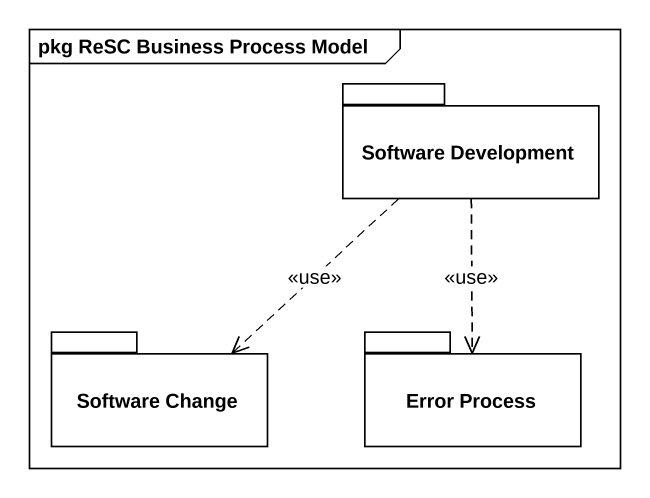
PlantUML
@startuml
mainframe pkg ReSC Business Process Model
package "Software Development" as Software_Development {
}
package "Software Change" as Software_Change {
}
package "Error Process" as Error_Process {
}
Software_Development ..> Software_Change : <<use>>
Software_Development ..> Error_Process : <<use>>
@enduml
